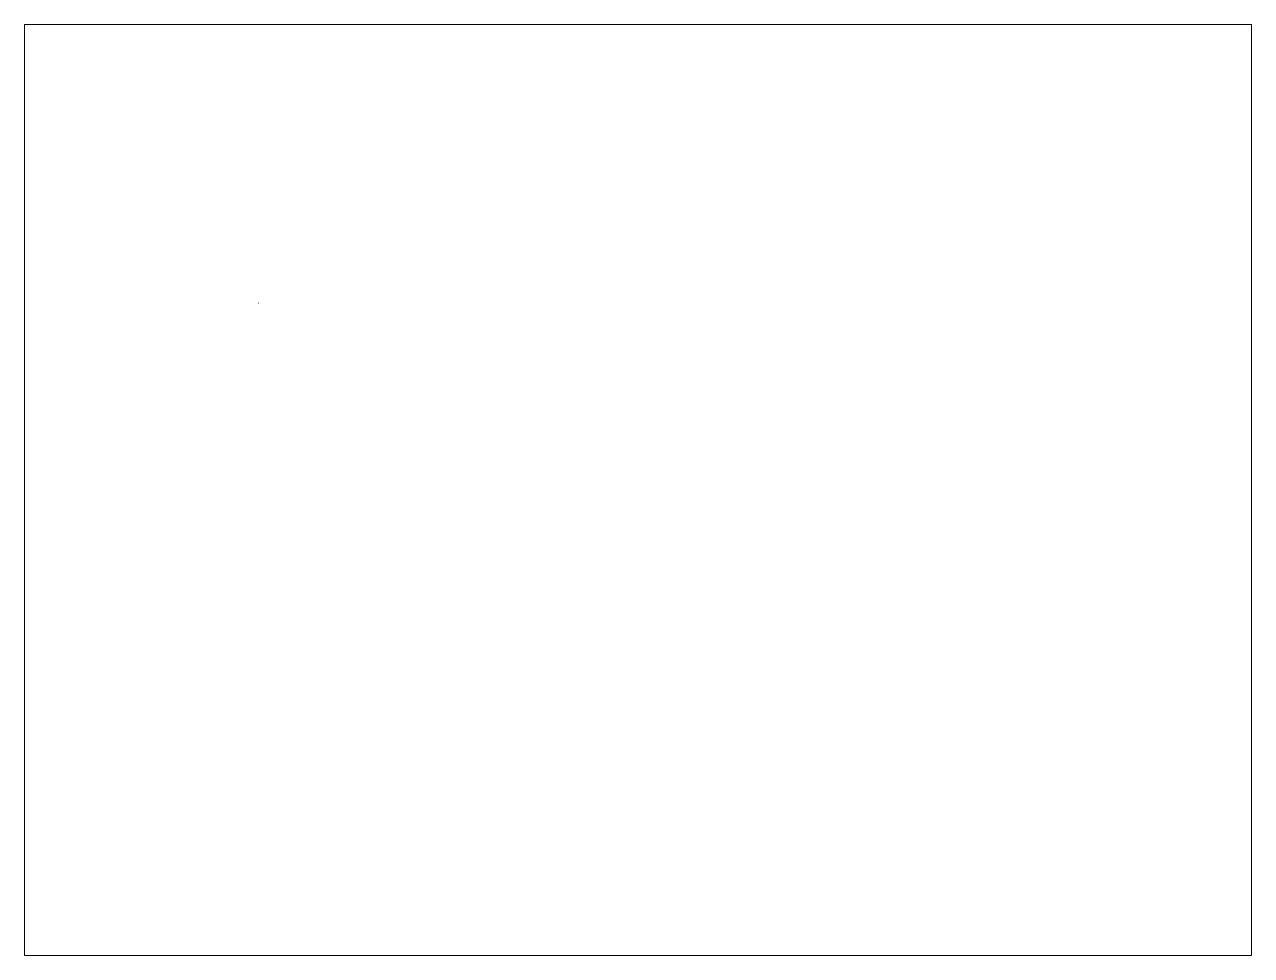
# Paper-space layout 'Layout2' of a CAD drawing. Header units: millimetres. Extents: x 26 to 231, y 20 to 176.
# The model-space entities are those that its viewports show. They can reach past a viewport. Long polylines and large blocks are cut down to what shows.
import ezdxf

# ---------------------------------------------------------------- set-up
doc = ezdxf.new("R2010")
doc.units = ezdxf.units.MM
for name, color, linetype in [('COTA CYPE', 31, 'Continuous'), ('PDF_0', 1, 'Continuous'), ('PDF_ARQ-FOLHA', 7, 'Continuous')]:
    doc.layers.add(name, color=color, linetype=linetype)

msp = doc.modelspace()

# ---------------------------------------------------------------- linework, layer by layer
at = {"layer": 'PDF_0', "color": 254}
msp.add_solid([(98.6626, 17.9416), (98.896, 19.0622), (98.896, 17.9416)], dxfattribs=at)
at = {"layer": 'PDF_ARQ-FOLHA'}
msp.add_solid([(98.896, 17.9416), (98.8493, 17.9543), (98.8621, 17.9416)], dxfattribs=at)

psp = doc.layouts.new('Layout2')

# ---------------------------------------------------------------- viewports
at = {"layer": 'COTA CYPE', "view_target_point": (260.1879, -124.5571)}
psp.add_viewport(center=(128.5, 97.5), size=(205.6, 156), view_center_point=(4.9073, 60.9573), view_height=407.846112, dxfattribs=at)

doc.saveas('drawing.dxf')
